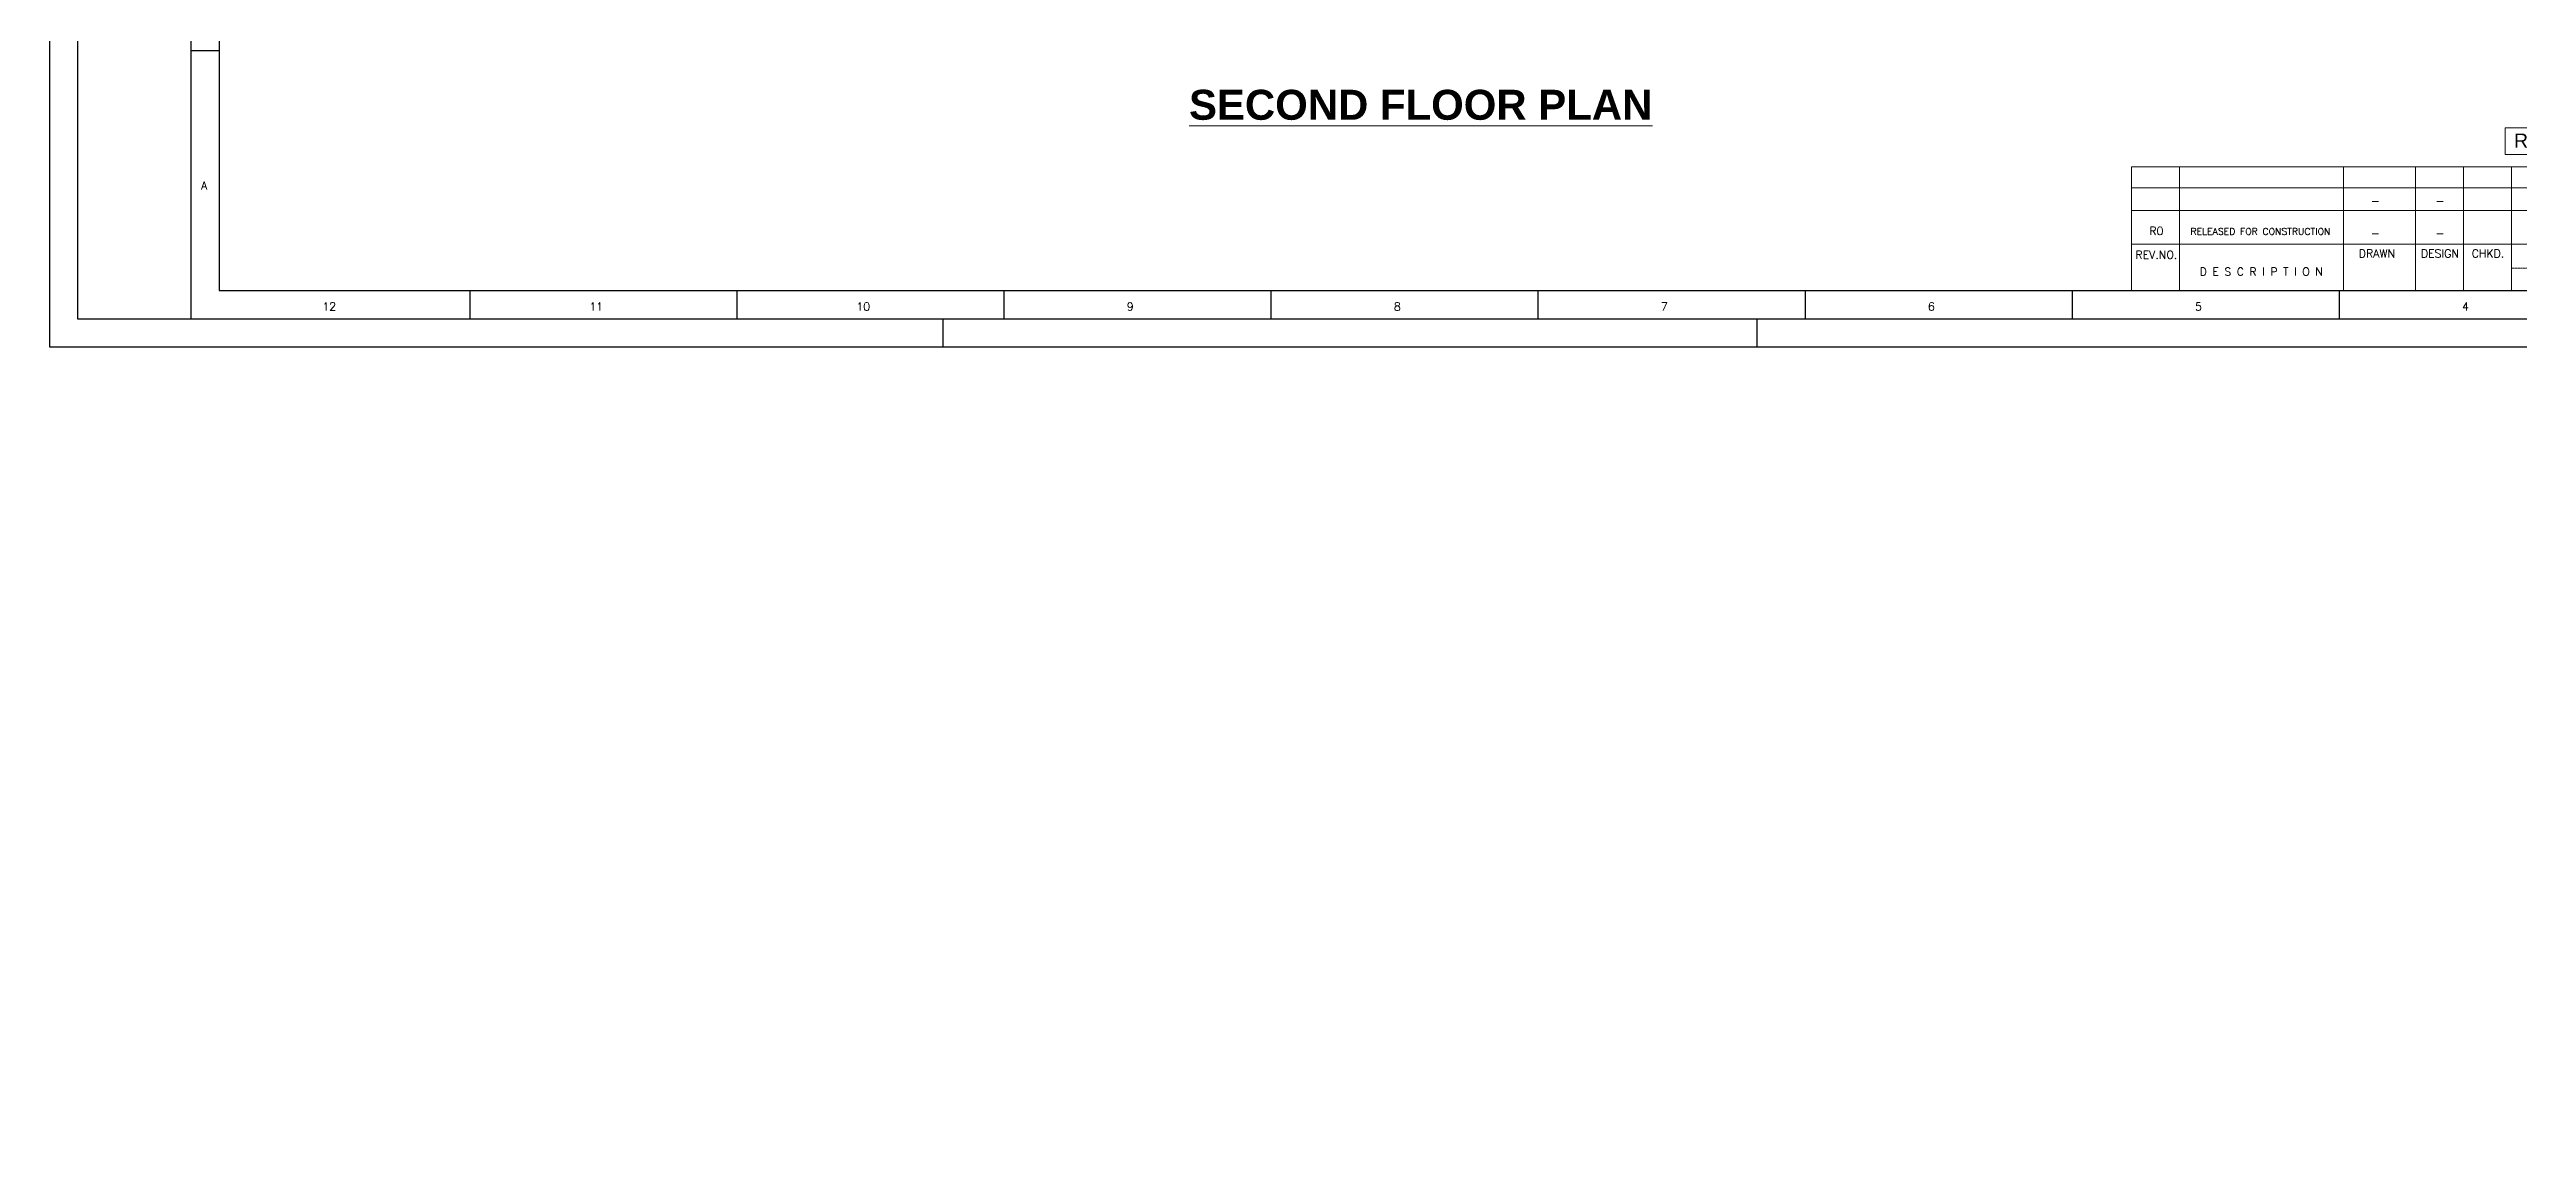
# Model space of a CAD drawing. Header units: millimetres. Extents: x -3092155 to 4513934, y -12317808 to 1850003.
# Drawn here: x -484173 to -360724, y -5643057 to -5588438 of the extents above; entities that cross this region are included whole.
import ezdxf
from ezdxf.enums import TextEntityAlignment as Align

# ---------------------------------------------------------------- set-up
doc = ezdxf.new("R2010")
doc.units = ezdxf.units.MM
doc.header["$LTSCALE"] = 2
doc.header["$MEASUREMENT"] = 0
doc.header["$PDMODE"] = 34
doc.header["$PDSIZE"] = 500
doc.linetypes.add('HIDDEN', pattern=[0.375, 0.25, -0.125])
for name, color, linetype, lineweight in [('D DIM', 250, 'Continuous', 9), ('PROJ', 251, 'HIDDEN', 5), ('TEXT', 7, 'Continuous', 13)]:
    doc.layers.add(name, color=color, linetype=linetype, lineweight=lineweight)
doc.layers.add('formate', color=7, linetype='Continuous')
doc.styles.add('5555', font='romans.shx', dxfattribs={"height": 125})
doc.styles.add('arial', font='arial.ttf')
doc.styles.add('COLOUMNN DIM', font='ARIALNB.TTF', dxfattribs={"height": 550})
doc.styles.add('INNER DIM', font='ARIALNB.TTF', dxfattribs={"height": 250})
doc.styles.add('ROMANS', font='ROMANS.SHX')
doc.styles.add('SIMPLEX', font='arial.ttf')
doc.dimstyles.new('external final', dxfattribs={"dimscale": 0, "dimtxt": 250, "dimasz": 100, "dimexe": 50, "dimexo": 50, "dimgap": 50, "dimtad": 0, "dimdec": 0, "dimzin": 0, "dimdsep": 46, "dimtxsty": 'INNER DIM', "dimblk": 'ARCHTICK', "dimcen": 100, "dimdle": 50, "dimclrd": 256, "dimclre": 256, "dimclrt": 256, "dimadec": 0, "dimazin": 0, "dimtfac": 1, "dimtdec": 0, "dimtix": 1, "dimtmove": 1, "dimatfit": 3, "dimfxl": 50, "dimfxlon": 1, "dimtolj": 1, "dimtzin": 0, "dimlwd": -1, "dimlwe": -1, "dimarcsym": 1})

# ---------------------------------------------------------------- blocks, each defined once
blk = doc.blocks.new('_ArchTick')
at = {"color": 0, "linetype": 'ByBlock', "const_width": 0.15}
blk.add_lwpolyline([(-0.5, -0.5), (0.5, 0.5)], dxfattribs=at)
blk = doc.blocks.new('*D1041')
at = {"layer": 'D DIM', "ltscale": 100, "transparency": 16777216}
for p, q in [((-422522, -5502781), (-422360, -5501710)), ((-422360, -5501710), (-422260, -5501710)), ((-422374, -5502781), (-422669, -5502781)), ((-422619, -5502831), (-422619, -5502731)), ((-422424, -5502781), (-422424, -5502731))]:
    blk.add_line(p, q, dxfattribs=at)
at = {"layer": 'Defpoints', "color": 0, "lineweight": 50, "ltscale": 100, "transparency": 16777216}
for p in [(-422619, -5502781), (-422424, -5502781), (-422619, -7684899)]:
    blk.add_point(p, dxfattribs=at)
at = {"layer": 'D DIM', "ltscale": 100, "transparency": 16777216, "xscale": 100, "yscale": 100, "zscale": 100, "rotation": 180}
blk.add_blockref('_ArchTick', (-422619, -5502781), dxfattribs=at)
at = {"layer": 'D DIM', "ltscale": 100, "transparency": 16777216, "xscale": 100, "yscale": 100, "zscale": 100}
blk.add_blockref('_ArchTick', (-422424, -5502781), dxfattribs=at)
at = {"layer": 'D DIM', "ltscale": 100, "transparency": 16777216, "insert": (-421719, -5501710), "char_height": 550, "attachment_point": 5, "style": 'COLOUMNN DIM'}
blk.add_mtext('\\A1;195', dxfattribs=at)
blk = doc.blocks.new('*D1042')
at = {"layer": 'D DIM', "ltscale": 100, "transparency": 16777216}
for p, q in [((-425994, -7684899), (-425011, -7684899)), ((-425944, -7684849), (-425944, -7684949)), ((-422569, -7684899), (-423552, -7684899)), ((-422619, -7684899), (-422619, -7684949))]:
    blk.add_line(p, q, dxfattribs=at)
at = {"layer": 'Defpoints', "color": 0, "lineweight": 50, "ltscale": 100, "transparency": 16777216}
for p in [(-425944, -5502781), (-425944, -7684899), (-422619, -7684899)]:
    blk.add_point(p, dxfattribs=at)
at = {"layer": 'D DIM', "ltscale": 100, "transparency": 16777216, "xscale": 100, "yscale": 100, "zscale": 100, "rotation": 180}
blk.add_blockref('_ArchTick', (-425944, -7684899), dxfattribs=at)
at = {"layer": 'D DIM', "ltscale": 100, "transparency": 16777216, "xscale": 100, "yscale": 100, "zscale": 100}
blk.add_blockref('_ArchTick', (-422619, -7684899), dxfattribs=at)
at = {"layer": 'D DIM', "ltscale": 100, "transparency": 16777216, "insert": (-424282, -7684899), "char_height": 550, "attachment_point": 5, "style": 'COLOUMNN DIM'}
blk.add_mtext('\\A1;3325', dxfattribs=at)
blk = doc.blocks.new('sdfs')
at = {"layer": 'formate', "color": 0}
for p, q in [((-2862742, -7666596), (-2862742, -7758881)), ((-2861643, -7667695), (-2861643, -7757783)), ((-2857250, -7667695), (-2857250, -7757783)), ((-2856152, -7668793), (-2856152, -7756684)), ((-2857234, -7747365), (-2856152, -7747365)), ((-2856152, -7756684), (-2734278, -7756684)), ((-2846411, -7756684), (-2846411, -7757783)), ((-2836041, -7756684), (-2836041, -7757783)), ((-2825670, -7756684), (-2825670, -7757783)), ((-2815300, -7756684), (-2815300, -7757783)), ((-2804929, -7756684), (-2804929, -7757783)), ((-2794559, -7756684), (-2794559, -7757783)), ((-2784189, -7756684), (-2784189, -7757783)), ((-2773818, -7756684), (-2773818, -7757783)), ((-2861643, -7757783), (-2733180, -7757783)), ((-2828044, -7757783), (-2828044, -7758881)), ((-2796431, -7757783), (-2796431, -7758881)), ((-2862742, -7758881), (-2732082, -7758881))]:
    blk.add_line(p, q, dxfattribs=at)
at = {"layer": 'formate', "color": 0, "style": '5555'}
for s, height, p in [('A', 311, (-2856730, -7752760)), ('12', 310.7, (-2851874, -7757466)), ('11', 310.7, (-2841504, -7757466)), ('10', 310.7, (-2831134, -7757466)), ('9', 311, (-2820763, -7757466)), ('8', 311, (-2810393, -7757466)), ('7', 311, (-2800022, -7757466)), ('6', 311, (-2789652, -7757466)), ('5', 311, (-2779281, -7757466)), ('4', 311, (-2768911, -7757466))]:
    blk.add_text(s, height=height, dxfattribs=at).set_placement(p, align=Align.CENTER)
blk = doc.blocks.new('ejj')
at = {"lineweight": 18}
blk.add_line((301860, -5664018), (313860, -5664018), dxfattribs=at)
at = {"layer": 'formate', "lineweight": 18}
for p, q in [((282861, -5665130), (282861, -5658954)), ((282861, -5658954), (318923, -5658954)), ((282861, -5660004), (318923, -5660004)), ((285261, -5665130), (285261, -5658954)), ((293461, -5665130), (293461, -5658954)), ((297060, -5665130), (297060, -5658954)), ((299460, -5665130), (299460, -5658954)), ((301860, -5665130), (301860, -5658954)), ((282861, -5661130), (318923, -5661130)), ((282861, -5662815), (318923, -5662815))]:
    blk.add_line(p, q, dxfattribs=at)
blk.add_lwpolyline([(301532, -5657001), (318063, -5657001), (318063, -5658339), (301532, -5658339)], close=True, dxfattribs=at)
at = {"layer": 'formate', "xscale": 1.287321868643671, "yscale": 1.287321868131411, "zscale": 1.287321868654578}
blk.add_blockref('sdfs', (3864032, 4320219), dxfattribs=at)
at = {"lineweight": 18, "style": 'SIMPLEX', "width": 1}
blk.add_text('RELEASED FOR CONSTRUCTION', height=700.77, dxfattribs=at).set_placement((309837, -5657988), align=Align.CENTER)
at = {"lineweight": 18, "style": 'ROMANS'}
for s, height, p in [('-', 400, (295051, -5660848)), ('-', 400, (298278, -5660848)), ('R0', 400, (284101, -5662353)), ('RELEASED FOR CONSTRUCTION', 340, (289304, -5662353)), ('-', 400, (295051, -5662469)), ('-', 400, (298278, -5662469)), ('REV.NO.', 400, (284101, -5663550)), ('DRAWN', 400, (295129, -5663484)), ('DESIGN', 400, (298278, -5663484)), ('CHKD.', 400, (300678, -5663484)), ('D E S C R I P T I O N', 400, (289345, -5664391))]:
    blk.add_text(s, height=height, dxfattribs=at).set_placement(p, align=Align.CENTER)

msp = doc.modelspace()

# ---------------------------------------------------------------- block references
at = {"layer": 'PROJ'}
msp.add_blockref('ejj', (-662935.4, 64638.9), dxfattribs=at)

# ---------------------------------------------------------------- texts
at = {"layer": 'TEXT', "ltscale": 100, "insert": (-427197, -5590458.6), "char_height": 1500, "width": 32490.4, "attachment_point": 1, "style": 'arial'}
msp.add_mtext('{\\fArial|b1|i0|c0|p34;\\LSECOND FLOOR PLAN}', dxfattribs=at)

# ---------------------------------------------------------------- dimensions: what is measured, and where the dimension line sits
at = {"layer": 'D DIM', "ltscale": 100}
dim = msp.add_linear_dim(base=(-422619.3506, -5502780.8904), p1=(-422423.9483, -5502780.8904), p2=(-422619.3506, -7684899.1732), dimstyle='external final', override={"dimscale": 1, "dimtxsty": 'COLOUMNN DIM'}, dxfattribs=at)
dim.commit()
dim.dimension.update_dxf_attribs({"geometry": '*D1041', "text_midpoint": (-422209.6417, -5501710.1968), "dimtype": 160})
dim = msp.add_linear_dim(base=(-425943.9483, -7684899.1732), p1=(-422619.3506, -7684899.1732), p2=(-425943.9483, -5502780.8904), dimstyle='external final', override={"dimscale": 1, "dimtxsty": 'COLOUMNN DIM'}, dxfattribs=at)
dim.commit()
dim.dimension.update_dxf_attribs({"geometry": '*D1042', "text_midpoint": (-424281.6495, -7684899.1732)})

doc.saveas('drawing.dxf')
